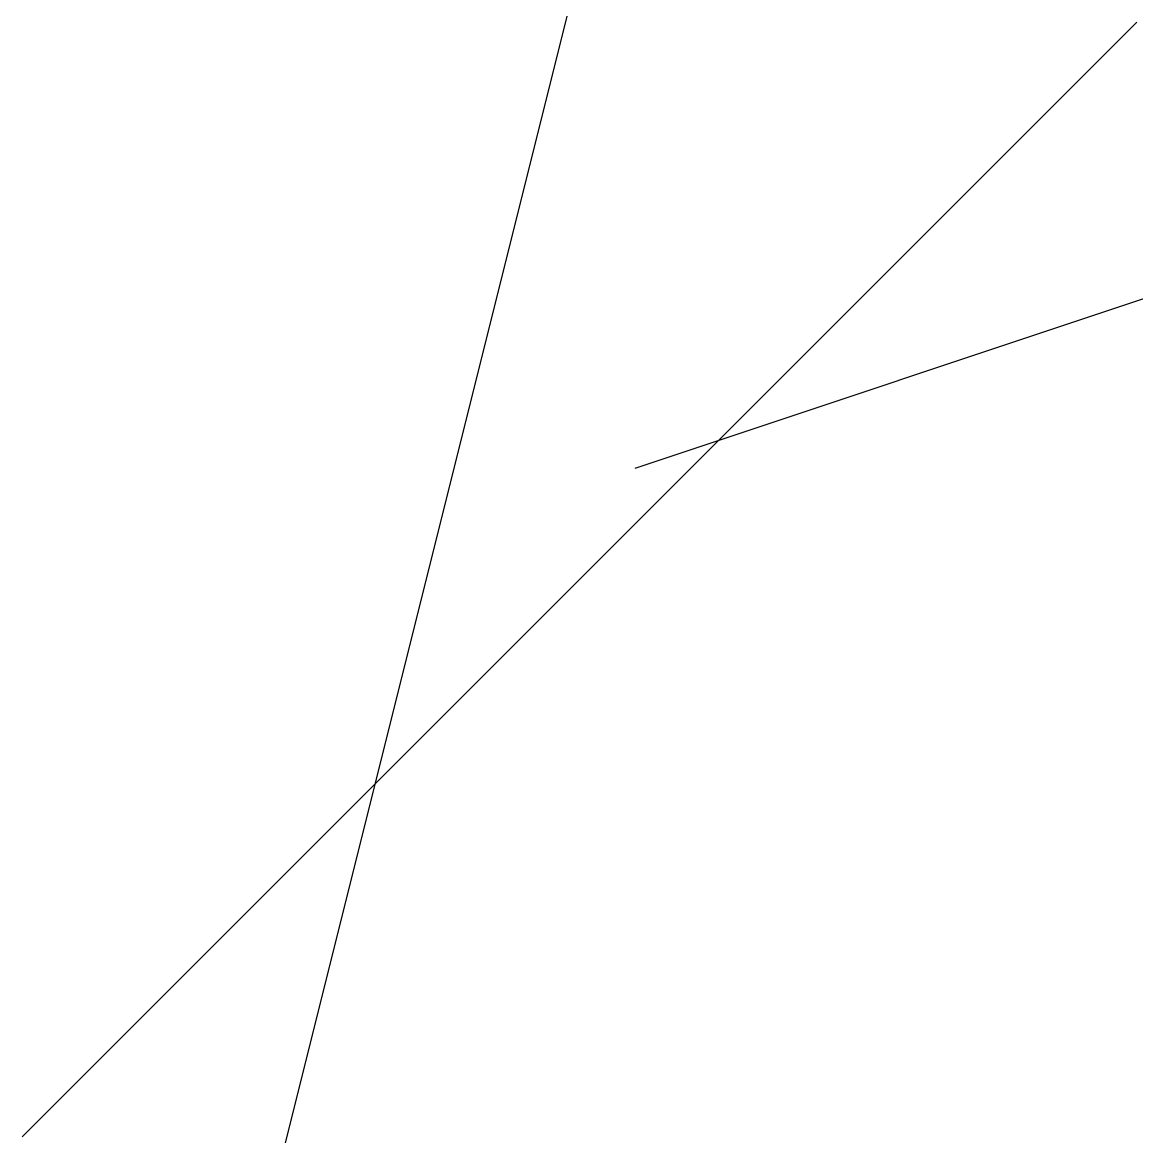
# Model space of a CAD drawing. Extents: x -10 to 10, y -10 to 10.
import ezdxf

# ---------------------------------------------------------------- set-up
doc = ezdxf.new("R2010")
doc.units = 0
doc.layers.add('VIPRS_G13', color=7, linetype='Continuous')

msp = doc.modelspace()

# ---------------------------------------------------------------- linework, layer by layer
at = {"layer": 'VIPRS_G13'}
msp.add_line((-10, -10), (10, 10), dxfattribs=at)
msp.add_xline((-2, 3), (0.242536, 0.970143), dxfattribs=at)
msp.add_ray((1, 2), (0.948683, 0.316228), dxfattribs=at)

doc.saveas('drawing.dxf')
